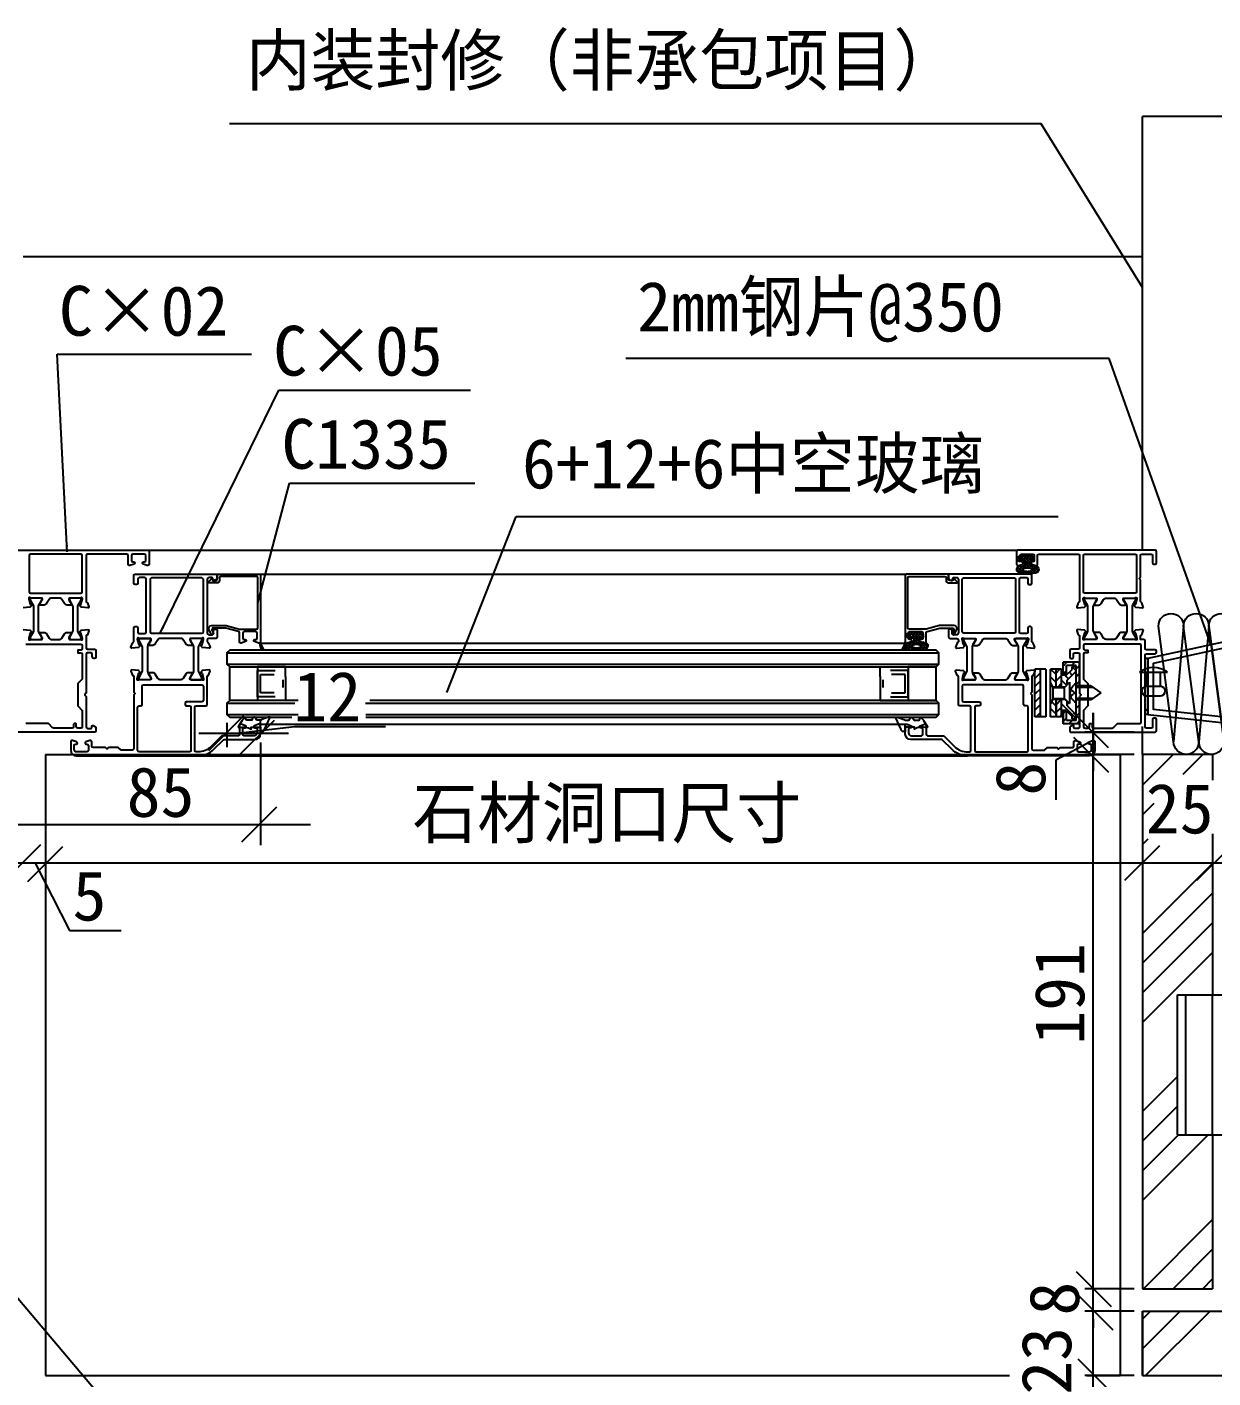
# Model space of a CAD drawing. Header units: metres. Extents: x -1813 to 2885, y 396 to 2003.
# Drawn here: x 1222.6 to 1646.4, y 665.5 to 1148.4 of the extents above; entities that cross this region are included whole.
import ezdxf

# ---------------------------------------------------------------- set-up
doc = ezdxf.new("R2010")
doc.units = ezdxf.units.M
for name, color, linetype in [('bz', 1, 'Continuous'), ('PJ', 4, 'Continuous'), ('user', 7, 'Continuous'), ('WARM', 51, 'Continuous'), ('wz', 2, 'Continuous'), ('xc', 3, 'Continuous'), ('XX', 6, 'Continuous'), ('YY', 4, 'Continuous'), ('ZX', 1, 'Continuous')]:
    doc.layers.add(name, color=color, linetype=linetype)
doc.dimstyles.get("Standard").update_dxf_attribs({"dimtxt": 2.5, "dimasz": 2.5, "dimexe": 1.25, "dimexo": 0.625, "dimtad": 1, "dimcen": 2.5, "dimazin": 3, "dimtfac": 1, "dimtmove": 0, "dimatfit": 3})

# ---------------------------------------------------------------- blocks, each defined once
blk = doc.blocks.new('A$C49D450B1')
at = {"layer": 'WARM'}
for points in [[(18, 45.88), (23.43, 4.45, -1), (14.43, 4.54, -1), (5.43, 4.45), (0, 45.88, -1), (9, 45.88, -1), (18, 45.88), (14.43, 4.54), (9, 45.88), (5.43, 4.45)], [(36, 45.88), (41.42, 4.45, -1), (32.42, 4.54, -1), (23.43, 4.45), (18, 45.88, -1), (27, 45.88, -1), (36, 45.88), (32.42, 4.54), (27, 45.88), (23.43, 4.45)]]:
    blk.add_lwpolyline(points, format="xyb", dxfattribs=at)
blk = doc.blocks.new('12JL')
at = {"layer": 'PJ'}
for p, q in [((-16, 11), (-16, 19.5)), ((-16, 19.5), (-10.1, 19.5)), ((-10.1, 14.8), (-10.1, 19.5)), ((-14.8, -1.3), (-14.8, 18.3)), ((-14.8, 18.3), (-11.3, 18.3)), ((-14.8, 17.8), (-13.3, 17.8)), ((-11.6, 13.09), (-14.8, 16.29)), ((-13.3, 16.91), (-13.3, 17.8)), ((-11.19, 14.8), (-13.3, 16.91)), ((-11.3, 15.3), (-11.3, 18.3)), ((-11.3, 15.3), (-10.1, 15.3)), ((-11.19, 14.8), (-9.6, 14.8)), ((-9.6, 17), (-5.6, 17)), ((-9.6, 10.5), (-9.6, 17)), ((-7.6, 10.5), (-7.6, 17)), ((-5.6, 0), (-5.6, 17)), ((-4, 17), (-4, 0)), ((-4, 17), (0, 17)), ((-2, 0), (-2, 17)), ((0, 0), (0, 17)), ((-19.99, 11), (-23.55, 8.5)), ((-20.7, 10.5), (-14.8, 10.5)), ((-19.99, 11), (-14.8, 11)), ((-12.89, 9.67), (-13.88, 8.89)), ((-12.43, 12.33), (-12.43, 4.67)), ((-10.6, 10.5), (-12.43, 12.33)), ((-11.6, 11.5), (-11.6, 13.09)), ((-6.48, 10.7), (-10.8, 10.7)), ((-10.6, 6.5), (-10.6, 10.5)), ((-6.6, 10.5), (-10.6, 10.5)), ((-6.6, 10.5), (-5.6, 12.23)), ((-6.6, 6.5), (-6.6, 10.5)), ((-23.55, 8.5), (-19.99, 6)), ((-20.7, 6.5), (-14.8, 6.5)), ((-19.99, 6), (-14.8, 6)), ((-16, -2.5), (-16, 6)), ((-12.89, 7.33), (-13.88, 8.11)), ((-10.6, 6.5), (-12.43, 4.67)), ((-11.6, 3.91), (-11.6, 5.5)), ((-11.6, 5.5), (-11.6, 3.91)), ((-6.48, 6.3), (-10.8, 6.3)), ((-6.6, 6.5), (-10.6, 6.5)), ((-9.6, 0), (-9.6, 6.5)), ((-7.6, 6.5), (-7.6, 0)), ((-7.6, 0), (-7.6, 6.5)), ((-6.6, 6.5), (-5.6, 4.77)), ((-11.6, 3.91), (-14.8, 0.71)), ((-11.6, 3.91), (-14.8, 0.71)), ((-11.19, 2.2), (-13.3, 0.09)), ((-13.3, -0.8), (-13.3, 0.09)), ((-11.3, 1.7), (-10.1, 1.7)), ((-11.3, -1.3), (-11.3, 1.7)), ((-11.19, 2.2), (-9.6, 2.2)), ((-10.1, -2.5), (-10.1, 2.2)), ((-10.1, 2.2), (-10.1, -2.5)), ((-9.6, 0), (-5.6, 0)), ((-4, 0), (0, 0)), ((-16, -2.5), (-10.1, -2.5)), ((-14.8, -0.8), (-13.3, -0.8)), ((-14.8, -1.3), (-11.3, -1.3))]:
    blk.add_line(p, q, dxfattribs=at)
at = {"layer": 'PJ', "color": 0}
for p, q in [((-13.12, 18.3), (-14.32, 19.5)), ((-10.1, 18.11), (-11.49, 19.5)), ((-14.8, 17.15), (-16, 18.35)), ((-14.8, 14.32), (-16, 15.52)), ((-14.8, 16.35), (-13.35, 17.8)), ((-13.41, 14.91), (-12.35, 15.97)), ((-12, 13.49), (-10.69, 14.8)), ((-10.12, 15.3), (-11.3, 16.48)), ((-7.6, 12.78), (-9.6, 14.78)), ((-7.6, 15.61), (-8.99, 17)), ((-7.6, 15.06), (-5.66, 17)), ((0, 13.67), (-2, 15.67)), ((0, 16.5), (-0.5, 17)), ((-14.8, 11.5), (-16, 12.7)), ((-11.38, 11.28), (-9.6, 13.06)), ((-8.35, 10.7), (-9.6, 11.95)), ((-7.6, 12.24), (-5.6, 14.24)), ((0, 10.84), (-2, 12.84)), ((-0.49, 8.5), (-2, 10.01)), ((-11.6, 5.41), (-10.71, 6.3)), ((-7.6, 4.3), (-9.6, 6.3)), ((-7.6, 3.75), (-5.96, 5.39)), ((0, 5.18), (-2, 7.18)), ((0, 8.01), (-0.49, 8.5)), ((-14.8, 3.01), (-16, 4.21)), ((-14.8, 0.18), (-16, 1.38)), ((-14.8, -0.62), (-9.6, 4.58)), ((-10.1, 1.14), (-10.66, 1.7)), ((-7.6, 1.47), (-9.6, 3.47)), ((-8.96, 0), (-9.6, 0.64)), ((-7.6, 0.92), (-5.6, 2.92)), ((-5.69, 0), (-5.6, 0.09)), ((0, 2.35), (-2, 4.35)), ((-0.48, 0), (-2, 1.52)), ((-14.95, -2.5), (-16, -1.45)), ((-12.12, -2.5), (-13.32, -1.3)), ((-10.1, -1.69), (-11.3, -0.49))]:
    blk.add_line(p, q, dxfattribs=at)
at = {"layer": 'PJ'}
for centre, radius, start, end in [((-16.62, 8.48), 3.92, 297.69, 62.31), ((-13.57, 8.5), 0.5, 127.98, 232.02)]:
    blk.add_arc(centre, radius, start, end, dxfattribs=at)
blk = doc.blocks.new('A$C709E0569')
at = {"layer": 'PJ'}
for p, q in [((0.01, 4.34), (2.74, 7.08)), ((0.08, 5.43), (2.27, 7.62)), ((0.1, 5.65), (0.92, 4.83)), ((0.22, 6.6), (1.46, 7.84)), ((0.22, 6.55), (1.33, 5.44)), ((0.48, 7.3), (2.98, 4.81)), ((1.06, 7.75), (2.83, 5.98)), ((1.84, 5.16), (2.83, 6.15)), ((2.1, 4.4), (2.9, 5.2)), ((2.11, 7.71), (2.74, 7.08)), ((3.54, 2.79), (6.19, 5.44)), ((4.49, 4.76), (5.91, 6.18)), ((4.5, 5.79), (4.95, 6.24)), ((4.5, 4.83), (4.5, 5.97)), ((4.5, 5.32), (6.19, 3.63)), ((4.65, 6.19), (6.19, 4.65)), ((4.8, 6.24), (5.77, 6.24)), ((5.62, 6.24), (6.19, 5.67)), ((6.19, 5.68), (6.19, 0.73)), ((0, 3.71), (0.87, 2.84)), ((0.01, 3.33), (0.78, 4.1)), ((0.02, 4.71), (0.77, 3.96)), ((0.05, 2.65), (2.44, 0.26)), ((0.07, 2.37), (0.82, 3.12)), ((0.19, 1.47), (1.07, 2.35)), ((0.19, 1.49), (1.68, 0)), ((0.41, 0.67), (4.28, 4.55)), ((0.93, 0.18), (2.9, 2.15)), ((1.63, 2.09), (2.81, 0.9)), ((1.78, 0.01), (2.83, 1.06)), ((2.01, 2.72), (2.86, 1.87)), ((2.02, 4.75), (3.98, 2.79)), ((2.13, 3.41), (3.26, 4.55)), ((2.14, 3.61), (3.07, 2.68)), ((3.23, 4.55), (6.19, 1.59)), ((4.28, 4.55), (3.26, 4.55)), ((4.2, 2.79), (3.27, 2.79)), ((4.26, 4.55), (6.19, 2.61)), ((4.43, 2.66), (6.19, 4.42)), ((4.5, 1.71), (6.19, 3.4)), ((4.5, 0.66), (4.5, 2.48)), ((4.5, 0.69), (6.19, 2.38)), ((4.5, 2.26), (6.16, 0.61)), ((4.5, 1.25), (5.35, 0.4)), ((5.86, 0.4), (4.74, 0.4)), ((5.23, 0.4), (6.19, 1.37))]:
    blk.add_line(p, q, dxfattribs=at)
for centre, radius, start, end in [((15.36, 3.89), 15.36, 170.23, 191.2), ((1.54, 6.52), 1.32, 1.44, 180.82), ((3.26, 4.05), 2.47, 158.15, 170.57), ((2.14, 4.5), 1.26, 135.93, 158.15), ((1.46, 5.16), 0.31, 90, 135.93), ((1.46, 5.16), 0.31, 44.07, 90), ((0.77, 4.5), 1.26, 21.85, 44.07), ((-0.34, 4.05), 2.47, 9.43, 21.85), ((7.31, 5.96), 4.49, 172.51, 195.78), ((4.8, 5.94), 0.3, 90, 186.39), ((5.62, 5.68), 0.57, 359.88, 75.2), ((1.62, 1.42), 1.42, 201.1, 312.36), ((5.04, 3.75), 4.27, 170.57, 180), ((5.04, 3.75), 4.27, 180, 189.43), ((3.26, 3.46), 2.47, 189.43, 201.85), ((2.14, 3.01), 1.26, 201.85, 224.07), ((1.46, 2.35), 0.31, 224.07, 270), ((1.46, 2.35), 0.31, 270, 315.93), ((0.77, 3.01), 1.26, 315.93, 338.15), ((-0.34, 3.46), 2.47, 338.15, 350.57), ((-2.12, 3.75), 4.27, 0, 9.43), ((-2.12, 3.75), 4.27, 350.57, 360), ((1.56, 1.15), 1.27, 322.4, 5.32), ((7.51, 1.34), 4.68, 165.26, 182.81), ((3.34, 2.42), 0.37, 101.3, 162.84), ((3.32, 4.89), 0.35, 205.09, 278.43), ((4.16, 2.44), 0.35, 353.41, 82.99), ((4.21, 4.83), 0.29, 284.26, 359.53), ((4.77, 0.66), 0.26, 180.96, 276.23), ((5.84, 0.75), 0.35, 267.22, 3.2)]:
    blk.add_arc(centre, radius, start, end, dxfattribs=at)
blk = doc.blocks.new('_DIMX')
blk.add_lwpolyline([(-16.09, -9.19), (-3.58, 3.31)])

msp = doc.modelspace()

# ---------------------------------------------------------------- hatches: boundary and pattern name
at = {"layer": 'PJ'}
h = msp.add_hatch(dxfattribs=at)
h.set_pattern_fill('ANSI38', scale=5)
h.paths.add_polyline_path([(1622.13, 902.65), (1623.13, 902.65), (1623.13, 922.67), (1622.13, 922.67)])
h = msp.add_hatch(dxfattribs=at)
h.set_pattern_fill('AR-CONC', scale=10)
h.paths.add_polyline_path([(1613.23, 666.4), (1613.23, 888.4), (1229.23, 888.4), (1229.23, 666.4)])
at = {"layer": 'YY'}
h = msp.add_hatch(dxfattribs=at)
h.set_pattern_fill('ANSI33', scale=15)
h.paths.add_polyline_path([(1305.03, 919.68), (1295.03, 919.68), (1295.03, 907.68), (1305.03, 907.68)])
h = msp.add_hatch(dxfattribs=at)
h.set_pattern_fill('ANSI33', scale=15)
h.paths.add_polyline_path([(1537.43, 907.68), (1547.43, 907.68), (1547.43, 919.68), (1537.43, 919.68)])

# ---------------------------------------------------------------- linework, layer by layer
for p, q in [((1585.02, 1113.84), (1294.93, 1113.84)), ((1233.36, 1031.46), (1302.78, 1031.46)), ((1609.28, 1029.94), (1436.54, 1029.94)), ((1312.58, 1018.65), (1381.08, 1018.65)), ((1316.38, 985.34), (1382.61, 985.34)), ((1397.45, 973.49), (1591.06, 973.49)), ((1298.95, 896.13), (1318.23, 898.32)), ((1318.23, 898.32), (1350.66, 898.32)), ((1603.53, 893.4), (1590.2, 886.35)), ((1590.2, 886.35), (1590.2, 872.1)), ((1225.35, 849.78), (1237.81, 825.42)), ((1237.81, 825.42), (1256.24, 825.42))]:
    msp.add_line(p, q)
at = {"layer": 'bz'}
for p, q in [((1603.57, 700.4), (1603.57, 903.31)), ((1603.57, 903.31), (1603.57, 882.4)), ((1294.03, 899.68), (1294.03, 890.93)), ((1306.03, 897.68), (1306.03, 900.93)), ((1603.57, 899.4), (1603.57, 902.4)), ((1621.23, 888.4), (1621.23, 898.36)), ((1284.03, 895.93), (1316.03, 895.93)), ((1618.23, 896.4), (1600.57, 896.4)), ((1306.03, 892.68), (1306.03, 855.92)), ((1618.23, 888.4), (1600.57, 888.4)), ((1207.62, 863.37), (1323.9, 863.37)), ((1224.23, 863.37), (1227.23, 863.37)), ((1646.23, 857.17), (1646.23, 846.57)), ((1621.23, 853.2), (1621.23, 846.57)), ((1686.89, 849.57), (1166.68, 849.57)), ((1643.23, 849.57), (1624.23, 849.57)), ((1603.57, 657.57), (1603.57, 704.67)), ((1603.57, 700.4), (1603.57, 703.4)), ((1618.23, 697.4), (1600.57, 697.4)), ((1618.23, 689.4), (1600.57, 689.4)), ((1603.57, 686.4), (1603.57, 683.4)), ((1618.23, 666.4), (1600.57, 666.4))]:
    msp.add_line(p, q, dxfattribs=at)
at = {"layer": 'PJ'}
for p, q in [((1295.03, 907.68), (1295.03, 919.68)), ((1295.03, 919.68), (1305.03, 919.68)), ((1315.03, 919.68), (1305.03, 919.68)), ((1305.03, 919.68), (1305.03, 907.68)), ((1305.03, 918.35), (1311.29, 918.35)), ((1305.03, 909.01), (1305.03, 918.35)), ((1315.03, 916.28), (1315.03, 919.68)), ((1527.43, 919.68), (1537.43, 919.68)), ((1527.43, 916.28), (1527.43, 919.68)), ((1537.43, 918.35), (1531.17, 918.35)), ((1547.43, 919.68), (1537.43, 919.68)), ((1537.43, 919.68), (1537.43, 907.68)), ((1537.43, 909.01), (1537.43, 918.35)), ((1547.43, 907.68), (1547.43, 919.68)), ((1620.13, 917.74), (1630.13, 917.74)), ((1622.63, 912.74), (1622.63, 917.74)), ((1627.63, 912.74), (1627.63, 917.74)), ((1306.03, 910.35), (1306.03, 917.01)), ((1306.03, 917.01), (1310.9, 917.01)), ((1314.03, 915.06), (1314.03, 912.3)), ((1315.03, 916.28), (1315.03, 911.08)), ((1527.43, 916.28), (1527.43, 911.08)), ((1528.43, 915.06), (1528.43, 912.3)), ((1536.43, 917.01), (1531.56, 917.01)), ((1536.43, 910.35), (1536.43, 917.01)), ((1311.29, 909.01), (1305.03, 909.01)), ((1310.9, 910.35), (1306.03, 910.35)), ((1315.03, 911.08), (1315.03, 907.68)), ((1527.43, 911.08), (1527.43, 907.68)), ((1531.17, 909.01), (1537.43, 909.01)), ((1531.56, 910.35), (1536.43, 910.35)), ((1622.63, 912.74), (1627.63, 912.74)), ((1622.63, 909.34), (1627.63, 909.34)), ((1305.03, 907.68), (1295.03, 907.68)), ((1315.03, 907.68), (1305.03, 907.68)), ((1527.43, 907.68), (1537.43, 907.68)), ((1537.43, 907.68), (1547.43, 907.68)), ((1633.73, 752.4), (1633.73, 802.4)), ((1633.73, 802.4), (1703.73, 802.4)), ((1636.73, 752.4), (1636.73, 802.4)), ((1633.73, 752.4), (1703.73, 752.4))]:
    msp.add_line(p, q, dxfattribs=at)
for points in [[(1224.92, 932.66, -0.13), (1224.76, 932.06), (1223.72, 930.26), (1223.72, 929.9, 0.41), (1224.12, 929.5), (1225.82, 929.5), (1227.52, 929.5, 0.41), (1227.92, 929.9), (1227.92, 930.26), (1226.88, 932.06, -0.13), (1226.72, 932.66), (1226.72, 939.7), (1226.72, 941.14, -0.13), (1226.88, 941.74), (1227.92, 943.54), (1227.92, 943.9, 0.41), (1227.52, 944.3), (1225.82, 944.3), (1224.12, 944.3, 0.41), (1223.72, 943.9), (1223.72, 943.54), (1224.76, 941.74, -0.13), (1224.92, 941.14), (1224.92, 939.7)], [(1238.94, 932.66, -0.13), (1238.77, 932.06), (1237.74, 930.26), (1237.74, 929.9, 0.41), (1238.14, 929.5), (1239.84, 929.5), (1241.54, 929.5, 0.41), (1241.94, 929.9), (1241.94, 930.26), (1240.9, 932.06, -0.13), (1240.74, 932.66), (1240.74, 939.7), (1240.74, 941.14, -0.13), (1240.9, 941.74), (1241.94, 943.54), (1241.94, 943.9, 0.41), (1241.54, 944.3), (1239.84, 944.3), (1238.14, 944.3, 0.41), (1237.74, 943.9), (1237.74, 943.54), (1238.77, 941.74, -0.13), (1238.94, 941.14), (1238.94, 939.7)], [(1603.52, 932.66, 0.13), (1603.68, 932.06), (1604.72, 930.26), (1604.72, 929.9, -0.41), (1604.32, 929.5), (1602.62, 929.5), (1600.92, 929.5, -0.41), (1600.52, 929.9), (1600.52, 930.26), (1601.56, 932.06, 0.13), (1601.72, 932.66), (1601.72, 939.7), (1601.72, 941.14, 0.13), (1601.56, 941.74), (1600.52, 943.54), (1600.52, 943.9, -0.41), (1600.92, 944.3), (1602.62, 944.3), (1604.32, 944.3, -0.41), (1604.72, 943.9), (1604.72, 943.54), (1603.68, 941.74, 0.13), (1603.52, 941.14), (1603.52, 939.7)], [(1617.54, 932.66, 0.13), (1617.7, 932.06), (1618.74, 930.26), (1618.74, 929.9, -0.41), (1618.34, 929.5), (1616.64, 929.5), (1614.94, 929.5, -0.41), (1614.54, 929.9), (1614.54, 930.26), (1615.57, 932.06, 0.13), (1615.74, 932.66), (1615.74, 939.7), (1615.74, 941.14, 0.13), (1615.57, 941.74), (1614.54, 943.54), (1614.54, 943.9, -0.41), (1614.94, 944.3), (1616.64, 944.3), (1618.34, 944.3, -0.41), (1618.74, 943.9), (1618.74, 943.54), (1617.7, 941.74, 0.13), (1617.54, 941.14), (1617.54, 939.7)], [(1265.63, 918.24, 0.13), (1265.79, 917.64), (1266.83, 915.84), (1266.83, 915.48, -0.41), (1266.43, 915.08), (1264.73, 915.08), (1263.03, 915.08, -0.41), (1262.63, 915.48), (1262.63, 915.84), (1263.67, 917.64, 0.13), (1263.83, 918.24), (1263.83, 919.68), (1263.83, 926.72, 0.13), (1263.67, 927.32), (1262.63, 929.12), (1262.63, 929.48, -0.41), (1263.03, 929.88), (1264.73, 929.88), (1266.43, 929.88, -0.41), (1266.83, 929.48), (1266.83, 929.12), (1265.79, 927.32, 0.13), (1265.63, 926.72), (1265.63, 919.68)], [(1282.13, 918.24, -0.13), (1281.97, 917.64), (1280.93, 915.84), (1280.93, 915.48, 0.41), (1281.33, 915.08), (1283.03, 915.08), (1284.73, 915.08, 0.41), (1285.13, 915.48), (1285.13, 915.84), (1284.09, 917.64, -0.13), (1283.93, 918.24), (1283.93, 919.68), (1283.93, 926.72, -0.13), (1284.09, 927.32), (1285.13, 929.12), (1285.13, 929.48, 0.41), (1284.73, 929.88), (1283.03, 929.88), (1281.33, 929.88, 0.41), (1280.93, 929.48), (1280.93, 929.12), (1281.97, 927.32, -0.13), (1282.13, 926.72), (1282.13, 919.68)], [(1560.33, 918.24, 0.13), (1560.49, 917.64), (1561.53, 915.84), (1561.53, 915.48, -0.41), (1561.13, 915.08), (1559.43, 915.08), (1557.73, 915.08, -0.41), (1557.33, 915.48), (1557.33, 915.84), (1558.37, 917.64, 0.13), (1558.53, 918.24), (1558.53, 919.68), (1558.53, 926.72, 0.13), (1558.37, 927.32), (1557.33, 929.12), (1557.33, 929.48, -0.41), (1557.73, 929.88), (1559.43, 929.88), (1561.13, 929.88, -0.41), (1561.53, 929.48), (1561.53, 929.12), (1560.49, 927.32, 0.13), (1560.33, 926.72), (1560.33, 919.68)], [(1576.83, 918.24, -0.13), (1576.67, 917.64), (1575.63, 915.84), (1575.63, 915.48, 0.41), (1576.03, 915.08), (1577.73, 915.08), (1579.43, 915.08, 0.41), (1579.83, 915.48), (1579.83, 915.84), (1578.79, 917.64, -0.13), (1578.63, 918.24), (1578.63, 919.68), (1578.63, 926.72, -0.13), (1578.79, 927.32), (1579.83, 929.12), (1579.83, 929.48, 0.41), (1579.43, 929.88), (1577.73, 929.88), (1576.03, 929.88, 0.41), (1575.63, 929.48), (1575.63, 929.12), (1576.67, 927.32, -0.13), (1576.83, 926.72), (1576.83, 919.68)]]:
    msp.add_lwpolyline(points, format="xyb", close=True, dxfattribs=at)
for centre, radius, start, end in [((1625.13, 911.24), 8.2, 52.43, 127.57), ((1622.63, 911.04), 1.7, 90, 270), ((1627.63, 911.04), 1.7, 270, 90)]:
    msp.add_arc(centre, radius, start, end, dxfattribs=at)
at = {"layer": 'user'}
for p, q in [((1265.73, 961.4), (1576.73, 961.4)), ((1305.63, 952.88), (1536.83, 952.88)), ((1305.52, 928.18), (1536.92, 928.18)), ((1294.03, 924.68), (1548.43, 924.68)), ((1294.03, 920.68), (1548.43, 920.68)), ((1294.03, 906.68), (1318.27, 906.68)), ((1343.52, 906.68), (1548.43, 906.68)), ((1294.03, 902.68), (1319.49, 902.68)), ((1305.56, 899.18), (1536.96, 899.18)), ((1343.74, 902.68), (1548.43, 902.68)), ((1283.71, 887.88), (1558.74, 887.88))]:
    msp.add_line(p, q, dxfattribs=at)
for centre, radius, start, end in [((1308.39, 927.8), 2.62, 169.48, 233.9), ((1309, 928.14), 3.05, 174.23, 233.99), ((1310.92, 929.19), 4.92, 185.91, 225.5), ((1531.54, 929.19), 4.92, 314.5, 354.09), ((1533.45, 928.14), 3.05, 306.01, 5.77), ((1534.06, 927.8), 2.62, 306.1, 10.52)]:
    msp.add_arc(centre, radius, start, end, dxfattribs=at)
at = {"layer": 'xc'}
for p, q in [((1229.23, 888.4), (1229.23, 666.4)), ((1229.23, 888.4), (1613.23, 888.4)), ((1613.23, 888.4), (1613.23, 666.4)), ((1621.23, 888.4), (1621.23, 697.4)), ((1646.23, 888.4), (1621.23, 888.4)), ((1646.23, 888.4), (1646.23, 879.19)), ((1646.23, 859.96), (1646.23, 802.4)), ((1646.23, 752.4), (1646.23, 697.4)), ((1621.23, 697.4), (1646.23, 697.4)), ((1621.23, 689.4), (1651.23, 689.4)), ((1621.23, 689.4), (1621.23, 666.4)), ((1621.23, 666.4), (1621.23, 689.4)), ((1229.23, 666.4), (1573.74, 666.4)), ((1601.29, 666.4), (1613.23, 666.4)), ((1621.23, 666.4), (1871.23, 666.4))]:
    msp.add_line(p, q, dxfattribs=at)
for points in [[(1216.73, 961.4), (1265.73, 961.4, -0.41), (1266.23, 960.9), (1266.23, 956.4, -0.51), (1265.57, 955.93), (1264.1, 956.42, -0.85), (1264.23, 957.2), (1264.53, 957.2, 0.41), (1265.03, 957.7), (1265.03, 959.5, 0.41), (1264.53, 960), (1260.43, 960, 0.41), (1259.93, 959.5), (1259.93, 957.7, 0.41), (1260.43, 957.2), (1260.73, 957.2, -0.85), (1260.85, 956.42), (1259.39, 955.93, -0.51), (1258.73, 956.4), (1258.73, 959.5, 0.41), (1258.23, 960), (1244.23, 960, 0.41), (1243.73, 959.5), (1243.73, 943.1, 0.36), (1243.97, 942.81, -0.26), (1244.2, 942.62), (1244.71, 941.2, -0.55), (1244.4, 940.8), (1242.04, 941.01, -0.18), (1241.85, 941.1), (1241.49, 941.46, -0.72), (1241.66, 941.8, 0.38), (1241.88, 941.95), (1242.43, 944), (1242.43, 944.2, 0.84), (1241.84, 944.3), (1237.83, 944.3, 0.41), (1237.53, 944), (1237.53, 943.79, 0.14), (1237.57, 943.63), (1238.5, 942.11, -0.59), (1238.33, 941.8), (1236.9, 941.8, -0.26), (1236.05, 942.28), (1235.11, 943.82, 0.26), (1234.26, 944.3), (1231.4, 944.3, 0.26), (1230.54, 943.82), (1229.6, 942.28, -0.26), (1228.75, 941.8), (1227.32, 941.8, -0.59), (1227.15, 942.11), (1228.08, 943.63, 0.14), (1228.13, 943.79), (1228.13, 944, 0.41), (1227.83, 944.3), (1223.81, 944.3, 0.84), (1223.23, 944.2), (1223.23, 944), (1223.78, 941.95, 0.38), (1224, 941.8, -0.72), (1224.16, 941.46), (1223.8, 941.1, -0.18), (1223.61, 941.01), (1221.25, 940.8, -0.55)], [(1221.25, 933), (1223.61, 932.79, -0.18), (1223.8, 932.71), (1224.16, 932.34, -0.72), (1224, 932, 0.38), (1223.78, 931.86), (1223.23, 929.8), (1223.23, 929.6, 0.84), (1223.81, 929.5), (1227.83, 929.5, 0.41), (1228.13, 929.8), (1228.13, 930.02, 0.14), (1228.08, 930.17), (1227.15, 931.7, -0.59), (1227.32, 932), (1228.75, 932, -0.26), (1229.6, 931.52), (1230.54, 929.98, 0.26), (1231.4, 929.5), (1234.26, 929.5, 0.26), (1235.11, 929.98), (1236.05, 931.52, -0.26), (1236.9, 932), (1238.33, 932, -0.59), (1238.5, 931.7), (1237.57, 930.17, 0.14), (1237.53, 930.02), (1237.53, 929.8, 0.41), (1237.83, 929.5), (1241.84, 929.5, 0.84), (1242.43, 929.6), (1242.43, 929.8), (1241.88, 931.86, 0.38), (1241.66, 932, -0.72), (1241.49, 932.34), (1241.85, 932.71, -0.18), (1242.04, 932.79), (1244.4, 933, -0.55), (1244.71, 932.6), (1244.2, 931.19, -0.26), (1243.97, 931, 0.36), (1243.73, 930.7), (1243.73, 926.5, 0.41), (1244.23, 926), (1246.73, 926, -0.41), (1247.23, 925.5), (1247.23, 923.2, -0.41), (1246.73, 922.7), (1246.43, 922.7, -0.41), (1245.93, 923.2), (1245.93, 924.2, 0.41), (1245.43, 924.7), (1244.23, 924.7, 0.41), (1243.73, 924.2), (1243.73, 910.37, -0.2), (1243.67, 910.23), (1243.29, 909.84, 0.41), (1243.29, 909.56), (1243.67, 909.18, -0.2), (1243.73, 909.04), (1243.73, 898.2, 0.41), (1244.23, 897.7), (1245.43, 897.7, 0.41), (1245.73, 898), (1245.73, 898.4, -0.41), (1246.03, 898.7), (1246.23, 898.7, -0.13), (1246.48, 898.63), (1246.98, 898.35, -0.27), (1247.23, 897.91), (1247.23, 896.7, -0.41), (1246.93, 896.4), (1216.73, 896.4, -0.41)], [(1222.23, 927.8), (1241.83, 927.8, -0.41), (1242.33, 927.3), (1242.33, 926.2, -0.41), (1241.83, 925.7), (1240.93, 925.7, 0.41), (1240.73, 925.5), (1240.73, 924.9, 0.41), (1240.93, 924.7), (1241.83, 924.7, -0.41), (1242.33, 924.2), (1242.33, 915.3), (1240.73, 913.7), (1240.73, 905.7), (1242.33, 904.1), (1242.33, 898.3, -0.41), (1241.83, 897.8), (1240.73, 897.8, -0.41), (1240.23, 898.3), (1240.23, 899.2, 0.41), (1240.03, 899.4), (1239.43, 899.4, 0.41), (1239.23, 899.2), (1239.23, 898.3, -0.41), (1238.73, 897.8), (1232.03, 897.8, -0.2), (1231.68, 897.95), (1230.23, 899.4), (1222.23, 899.4, -0.41)]]:
    msp.add_lwpolyline(points, format="xyb", dxfattribs=at)
for points in [[(1577.93, 960), (1582.03, 960, -0.41), (1582.53, 959.5), (1582.53, 957.7, -0.41), (1582.03, 957.2), (1581.73, 957.2, 0.85), (1581.6, 956.42), (1583.07, 955.93, 0.51), (1583.73, 956.4), (1583.73, 959.5, -0.41), (1584.23, 960), (1598.23, 960, -0.41), (1598.73, 959.5), (1598.73, 943.1, -0.36), (1598.48, 942.81, 0.26), (1598.26, 942.62), (1597.74, 941.2, 0.55), (1598.05, 940.8), (1600.41, 941.01, 0.18), (1600.6, 941.1), (1600.96, 941.46, 0.72), (1600.8, 941.8, -0.38), (1600.58, 941.95), (1600.03, 944), (1600.03, 944.2, -0.84), (1600.61, 944.3), (1604.63, 944.3, -0.41), (1604.93, 944), (1604.93, 943.79, -0.14), (1604.88, 943.63), (1603.95, 942.11, 0.59), (1604.12, 941.8), (1605.55, 941.8, 0.26), (1606.4, 942.28), (1607.34, 943.82, -0.26), (1608.2, 944.3), (1611.06, 944.3, -0.26), (1611.91, 943.82), (1612.85, 942.28, 0.26), (1613.7, 941.8), (1615.13, 941.8, 0.59), (1615.3, 942.11), (1614.37, 943.63, -0.14), (1614.33, 943.79), (1614.33, 944, -0.41), (1614.63, 944.3), (1618.64, 944.3, -0.84), (1619.23, 944.2), (1619.23, 944), (1618.68, 941.95, -0.38), (1618.46, 941.8, 0.72), (1618.29, 941.46), (1618.65, 941.1, 0.18), (1618.84, 941.01), (1621.2, 940.8, 0.55), (1621.51, 941.2), (1621, 942.62, 0.26), (1620.77, 942.81, -0.36), (1620.53, 943.1), (1620.53, 950.64, 0.2), (1620.47, 950.78), (1620.09, 951.16, -0.41), (1620.09, 951.44), (1620.47, 951.83, 0.2), (1620.53, 951.97), (1620.53, 959.5, -0.41), (1621.03, 960), (1624.33, 960, -0.41), (1624.83, 959.5), (1624.83, 956.9, 0.41), (1625.33, 956.4), (1625.73, 956.4, 0.41), (1626.23, 956.9), (1626.23, 960.9, 0.41), (1625.73, 961.4), (1576.73, 961.4, 0.41), (1576.23, 960.9), (1576.23, 956.4, 0.51), (1576.89, 955.93), (1578.35, 956.42, 0.85), (1578.23, 957.2), (1577.93, 957.2, -0.41), (1577.43, 957.7), (1577.43, 959.5, -0.41)], [(1241.83, 946, 0.41), (1242.33, 946.5), (1242.33, 959.5, 0.41), (1241.83, 960), (1223.83, 960, 0.41), (1223.33, 959.5), (1223.33, 946.5, 0.41), (1223.83, 946)], [(1600.63, 946, -0.41), (1600.13, 946.5), (1600.13, 959.5, -0.41), (1600.63, 960), (1618.63, 960, -0.41), (1619.13, 959.5), (1619.13, 946.5, -0.41), (1618.63, 946)], [(1288.73, 931.18, 0.41), (1289.23, 931.68), (1289.23, 932.68, -0.41), (1289.73, 933.18), (1290.03, 933.18, -0.41), (1290.53, 932.68), (1290.53, 930.38, -0.41), (1290.03, 929.88), (1287.53, 929.88, 0.41), (1287.03, 929.38), (1287.03, 928.68, 0.36), (1287.27, 928.38, -0.26), (1287.5, 928.19), (1288.01, 926.78, -0.55), (1287.7, 926.38), (1285.34, 926.59, -0.18), (1285.15, 926.67), (1284.79, 927.04, -0.72), (1284.96, 927.38, 0.38), (1285.18, 927.52), (1285.73, 929.58), (1285.73, 929.78, 0.84), (1285.14, 929.88), (1281.13, 929.88, 0.41), (1280.83, 929.58), (1280.83, 929.36, 0.14), (1280.87, 929.21), (1281.8, 927.68, -0.59), (1281.63, 927.38), (1280.2, 927.38, -0.26), (1279.35, 927.86), (1278.41, 929.4, 0.26), (1277.56, 929.88), (1270.2, 929.88, 0.26), (1269.34, 929.4), (1268.4, 927.86, -0.26), (1267.55, 927.38), (1266.12, 927.38, -0.59), (1265.95, 927.68), (1266.88, 929.21, 0.14), (1266.93, 929.36), (1266.93, 929.58, 0.41), (1266.63, 929.88), (1262.61, 929.88, 0.84), (1262.03, 929.78), (1262.03, 929.58), (1262.58, 927.52, 0.38), (1262.8, 927.38, -0.72), (1262.96, 927.04), (1262.6, 926.67, -0.18), (1262.41, 926.59), (1260.05, 926.38, -0.55), (1259.74, 926.78), (1260.26, 928.19, -0.26), (1260.48, 928.38, 0.36), (1260.73, 928.68), (1260.73, 933.58, -0.41), (1261.23, 934.08), (1261.73, 934.08, -0.41), (1262.23, 933.58), (1262.23, 932.08, 0.41), (1262.73, 931.58), (1264.73, 931.58, 0.41), (1265.23, 932.08), (1265.23, 951.08, 0.41), (1264.73, 951.58), (1262.73, 951.58, 0.41), (1262.23, 951.08), (1262.23, 949.58, -0.41), (1261.73, 949.08), (1261.23, 949.08, -0.41), (1260.73, 949.58), (1260.73, 952.38, -0.41), (1261.23, 952.88), (1290.23, 952.88, -0.41), (1290.53, 952.58), (1290.53, 951.37, -0.27), (1290.28, 950.94), (1289.78, 950.65, -0.13), (1289.53, 950.58), (1289.33, 950.58, -0.41), (1289.03, 950.88), (1289.03, 951.28, 0.41), (1288.73, 951.58), (1287.53, 951.58, 0.41), (1287.03, 951.08), (1287.03, 931.68, 0.41), (1287.53, 931.18)], [(1266.63, 950.98), (1266.63, 932.18, 0.41), (1267.13, 931.68), (1285.13, 931.68, 0.41), (1285.63, 932.18), (1285.63, 950.98, 0.41), (1285.13, 951.48), (1267.13, 951.48, 0.41)], [(1287.38, 950.01), (1288.48, 951.21, -0.68), (1288.83, 951.08), (1288.83, 950.88, 0.41), (1289.13, 950.58), (1290.13, 950.58, 0.41), (1290.53, 950.98), (1290.53, 952.58, -0.41), (1290.83, 952.88), (1305.63, 952.88, -0.41), (1306.03, 952.48), (1306.03, 928.68, -0.51), (1305.37, 928.21), (1303.9, 928.7, -0.85), (1304.03, 929.48), (1304.33, 929.48, 0.41), (1304.83, 929.98), (1304.83, 931.78, 0.41), (1304.33, 932.28), (1300.23, 932.28, 0.41), (1299.73, 931.78), (1299.73, 929.98, 0.41), (1300.23, 929.48), (1300.53, 929.48, -0.85), (1300.65, 928.7), (1299.19, 928.21, -0.51), (1298.53, 928.68), (1298.53, 931.86, 0.34), (1298.16, 932.35), (1293.67, 933.55, 0.07), (1293.54, 933.57), (1289.15, 933.57, 0.55), (1288.7, 932.86), (1289.18, 931.82, -0.34), (1289.07, 931.28), (1289.07, 931.28, -0.49), (1288.37, 931.44), (1287.62, 933.04, -0.55), (1288.53, 934.47), (1293.66, 934.47, -0.07), (1293.78, 934.45), (1298.53, 933.18), (1304.63, 933.18, 0.41), (1305.13, 933.68), (1305.13, 951.58, 0.41), (1304.73, 951.98), (1291.83, 951.98, 0.41), (1291.43, 951.58), (1291.43, 950.68, -0.41), (1290.43, 949.68), (1287.53, 949.68, -0.65)], [(1555.07, 950.01), (1553.97, 951.21, 0.68), (1553.63, 951.08), (1553.63, 950.88, -0.41), (1553.33, 950.58), (1552.33, 950.58, -0.41), (1551.93, 950.98), (1551.93, 952.58, 0.41), (1551.63, 952.88), (1536.83, 952.88, 0.41), (1536.43, 952.48), (1536.43, 928.68, 0.51), (1537.09, 928.21), (1538.55, 928.7, 0.85), (1538.43, 929.48), (1538.13, 929.48, -0.41), (1537.63, 929.98), (1537.63, 931.78, -0.41), (1538.13, 932.28), (1542.23, 932.28, -0.41), (1542.73, 931.78), (1542.73, 929.98, -0.41), (1542.23, 929.48), (1541.93, 929.48, 0.85), (1541.8, 928.7), (1543.27, 928.21, 0.51), (1543.93, 928.68), (1543.93, 931.86, -0.34), (1544.3, 932.35), (1548.79, 933.55, -0.07), (1548.92, 933.57), (1553.3, 933.57, -0.55), (1553.75, 932.86), (1553.27, 931.82, 0.34), (1553.39, 931.28), (1553.39, 931.28, 0.49), (1554.08, 931.44), (1554.83, 933.04, 0.55), (1553.93, 934.47), (1548.8, 934.47, 0.07), (1548.67, 934.45), (1543.93, 933.18), (1537.83, 933.18, -0.41), (1537.33, 933.68), (1537.33, 951.58, -0.41), (1537.73, 951.98), (1550.63, 951.98, -0.41), (1551.03, 951.58), (1551.03, 950.68, 0.41), (1552.03, 949.68), (1554.93, 949.68, 0.65)], [(1553.73, 931.18, -0.41), (1553.23, 931.68), (1553.23, 932.68, 0.41), (1552.73, 933.18), (1552.43, 933.18, 0.41), (1551.93, 932.68), (1551.93, 930.38, 0.41), (1552.43, 929.88), (1554.93, 929.88, -0.41), (1555.43, 929.38), (1555.43, 928.68, -0.36), (1555.18, 928.38, 0.26), (1554.96, 928.19), (1554.44, 926.78, 0.55), (1554.75, 926.38), (1557.11, 926.59, 0.18), (1557.3, 926.67), (1557.66, 927.04, 0.72), (1557.5, 927.38, -0.38), (1557.28, 927.52), (1556.73, 929.58), (1556.73, 929.78, -0.84), (1557.31, 929.88), (1561.33, 929.88, -0.41), (1561.63, 929.58), (1561.63, 929.36, -0.14), (1561.58, 929.21), (1560.65, 927.68, 0.59), (1560.82, 927.38), (1562.25, 927.38, 0.26), (1563.1, 927.86), (1564.04, 929.4, -0.26), (1564.9, 929.88), (1572.26, 929.88, -0.26), (1573.11, 929.4), (1574.05, 927.86, 0.26), (1574.9, 927.38), (1576.33, 927.38, 0.59), (1576.5, 927.68), (1575.57, 929.21, -0.14), (1575.53, 929.36), (1575.53, 929.58, -0.41), (1575.83, 929.88), (1579.84, 929.88, -0.84), (1580.43, 929.78), (1580.43, 929.58), (1579.88, 927.52, -0.38), (1579.66, 927.38, 0.72), (1579.49, 927.04), (1579.85, 926.67, 0.18), (1580.04, 926.59), (1582.4, 926.38, 0.55), (1582.71, 926.78), (1582.2, 928.19, 0.26), (1581.97, 928.38, -0.36), (1581.73, 928.68), (1581.73, 933.58, 0.41), (1581.23, 934.08), (1580.73, 934.08, 0.41), (1580.23, 933.58), (1580.23, 932.08, -0.41), (1579.73, 931.58), (1577.73, 931.58, -0.41), (1577.23, 932.08), (1577.23, 951.08, -0.41), (1577.73, 951.58), (1579.73, 951.58, -0.41), (1580.23, 951.08), (1580.23, 949.58, 0.41), (1580.73, 949.08), (1581.23, 949.08, 0.41), (1581.73, 949.58), (1581.73, 952.38, 0.41), (1581.23, 952.88), (1552.23, 952.88, 0.41), (1551.93, 952.58), (1551.93, 951.37, 0.27), (1552.18, 950.94), (1552.68, 950.65, 0.13), (1552.93, 950.58), (1553.13, 950.58, 0.41), (1553.43, 950.88), (1553.43, 951.28, -0.41), (1553.73, 951.58), (1554.93, 951.58, -0.41), (1555.43, 951.08), (1555.43, 931.68, -0.41), (1554.93, 931.18)], [(1575.83, 950.98), (1575.83, 932.18, -0.41), (1575.33, 931.68), (1557.33, 931.68, -0.41), (1556.83, 932.18), (1556.83, 950.98, -0.41), (1557.33, 951.48), (1575.33, 951.48, -0.41)], [(1596.23, 898.7, 0.13), (1595.98, 898.63), (1595.48, 898.35, 0.27), (1595.23, 897.91), (1595.23, 896.7, 0.41), (1595.53, 896.4), (1625.73, 896.4, 0.41), (1626.23, 896.9), (1626.23, 900.9, 0.41), (1625.73, 901.4), (1625.33, 901.4, 0.41), (1624.83, 900.9), (1624.83, 898.3, -0.41), (1624.33, 897.8), (1622.63, 897.8, -0.41), (1622.13, 898.3), (1622.13, 909.04, 0.2), (1622.07, 909.18), (1621.69, 909.56, -0.41), (1621.69, 909.84), (1622.07, 910.23, 0.2), (1622.13, 910.37), (1622.13, 923.9, -0.41), (1622.63, 924.4), (1625.73, 924.4, 0.41), (1626.23, 924.9), (1626.23, 925.3, 0.41), (1625.73, 925.8), (1622.63, 925.8, -0.41), (1622.13, 926.3), (1622.13, 929, 0.41), (1621.63, 929.5), (1620.53, 929.5), (1620.53, 930.7, -0.36), (1620.77, 931, 0.26), (1621, 931.19), (1621.51, 932.6, 0.55), (1621.2, 933), (1618.84, 932.79, 0.18), (1618.65, 932.71), (1618.29, 932.34, 0.72), (1618.46, 932, -0.38), (1618.68, 931.86), (1619.23, 929.8), (1619.23, 929.6, -0.84), (1618.64, 929.5), (1614.63, 929.5, -0.41), (1614.33, 929.8), (1614.33, 930.02, -0.14), (1614.37, 930.17), (1615.3, 931.7, 0.59), (1615.13, 932), (1613.7, 932, 0.26), (1612.85, 931.52), (1611.91, 929.98, -0.26), (1611.06, 929.5), (1608.2, 929.5, -0.26), (1607.34, 929.98), (1606.4, 931.52, 0.26), (1605.55, 932), (1604.12, 932, 0.59), (1603.95, 931.7), (1604.88, 930.17, -0.14), (1604.93, 930.02), (1604.93, 929.8, -0.41), (1604.63, 929.5), (1600.61, 929.5, -0.84), (1600.03, 929.6), (1600.03, 929.8), (1600.58, 931.86, -0.38), (1600.8, 932, 0.72), (1600.96, 932.34), (1600.6, 932.71, 0.18), (1600.41, 932.79), (1598.05, 933, 0.55), (1597.74, 932.6), (1598.26, 931.19, 0.26), (1598.48, 931, -0.36), (1598.73, 930.7), (1598.73, 926.5, -0.41), (1598.23, 926), (1595.73, 926, 0.41), (1595.23, 925.5), (1595.23, 923.2, 0.41), (1595.73, 922.7), (1596.03, 922.7, 0.41), (1596.53, 923.2), (1596.53, 924.2, -0.41), (1597.03, 924.7), (1598.23, 924.7, -0.41), (1598.73, 924.2), (1598.73, 910.37, 0.2), (1598.79, 910.23), (1599.17, 909.84, -0.41), (1599.17, 909.56), (1598.79, 909.18, 0.2), (1598.73, 909.04), (1598.73, 898.2, -0.41), (1598.23, 897.7), (1597.03, 897.7, -0.41), (1596.73, 898), (1596.73, 898.4, 0.41), (1596.43, 898.7)], [(1601.73, 924.9, -0.41), (1601.53, 924.7), (1600.63, 924.7, 0.41), (1600.13, 924.2), (1600.13, 915.3), (1601.73, 913.7), (1601.73, 905.7), (1600.13, 904.1), (1600.13, 898.3, 0.41), (1600.63, 897.8), (1601.73, 897.8, 0.41), (1602.23, 898.3), (1602.23, 899.2, -0.41), (1602.43, 899.4), (1603.03, 899.4, -0.41), (1603.23, 899.2), (1603.23, 898.3, 0.41), (1603.73, 897.8), (1610.42, 897.8, 0.2), (1610.77, 897.95), (1612.23, 899.4), (1620.23, 899.4, 0.41), (1620.73, 899.9), (1620.73, 927.3, 0.41), (1620.23, 927.8), (1600.63, 927.8, 0.41), (1600.13, 927.3), (1600.13, 926.2, 0.41), (1600.63, 925.7), (1601.53, 925.7, -0.41), (1601.73, 925.5)], [(1244.03, 892.08, -0.41), (1244.53, 891.58), (1244.53, 889.78, -0.41), (1244.03, 889.28), (1240.43, 889.28, -0.41), (1239.43, 890.28), (1239.43, 891.58, -0.41), (1239.93, 892.08), (1240.23, 892.08, 0.85), (1240.35, 892.86), (1238.89, 893.35, 0.51), (1238.23, 892.88), (1238.23, 889.88, 0.41), (1240.23, 887.88), (1283.71, 887.88, 0.2), (1289.37, 890.22), (1292.68, 893.53, -0.2), (1293.03, 893.68), (1304.03, 893.68, 0.41), (1306.03, 895.68), (1306.03, 898.68, 0.51), (1305.37, 899.15), (1303.9, 898.66, 0.85), (1304.03, 897.88), (1304.33, 897.88, -0.41), (1304.83, 897.38), (1304.83, 896.08, -0.41), (1303.83, 895.08), (1300.23, 895.08, -0.41), (1299.73, 895.58), (1299.73, 897.38, -0.41), (1300.23, 897.88), (1300.53, 897.88, 0.85), (1300.65, 898.66), (1299.19, 899.15, 0.51), (1298.53, 898.68), (1298.53, 895.58, -0.41), (1298.03, 895.08), (1292.45, 895.08, 0.2), (1292.1, 894.93), (1288.38, 891.21, -0.2), (1283.71, 889.28), (1283.03, 889.28, -0.41), (1282.53, 889.78), (1282.53, 905.28, -0.41), (1283.03, 905.78), (1286.53, 905.78, 0.41), (1287.03, 906.28), (1287.03, 916.28, -0.36), (1287.27, 916.57, 0.26), (1287.5, 916.77), (1288.01, 918.18, 0.55), (1287.7, 918.58), (1285.34, 918.37, 0.18), (1285.15, 918.28), (1284.79, 917.92, 0.72), (1284.96, 917.58, -0.38), (1285.18, 917.43), (1285.73, 915.38), (1285.73, 915.18, -0.84), (1285.14, 915.08), (1281.13, 915.08, -0.41), (1280.83, 915.38), (1280.83, 915.6, -0.14), (1280.87, 915.75), (1281.8, 917.28, 0.59), (1281.63, 917.58), (1280.2, 917.58, 0.26), (1279.35, 917.1), (1278.41, 915.56, -0.26), (1277.56, 915.08), (1270.2, 915.08, -0.26), (1269.34, 915.56), (1268.4, 917.1, 0.26), (1267.55, 917.58), (1266.12, 917.58, 0.59), (1265.95, 917.28), (1266.88, 915.75, -0.14), (1266.93, 915.6), (1266.93, 915.38, -0.41), (1266.63, 915.08), (1262.61, 915.08, -0.84), (1262.03, 915.18), (1262.03, 915.38), (1262.58, 917.43, -0.38), (1262.8, 917.58, 0.72), (1262.96, 917.92), (1262.6, 918.28, 0.18), (1262.41, 918.37), (1260.05, 918.58, 0.55), (1259.74, 918.18), (1260.26, 916.77, 0.26), (1260.48, 916.57, -0.36), (1260.73, 916.28), (1260.73, 910.85, 0.2), (1260.79, 910.7), (1261.17, 910.32, -0.41), (1261.17, 910.04), (1260.79, 909.66, 0.2), (1260.73, 909.51), (1260.73, 890.38, -0.41), (1260.23, 889.88), (1256.43, 889.88, -0.2), (1256.08, 890.03), (1255.23, 890.88), (1251.89, 890.88, 0.2), (1251.75, 890.82), (1251.37, 890.44, -0.41), (1251.09, 890.44), (1250.7, 890.82, 0.2), (1250.56, 890.88), (1246.23, 890.88, -0.41), (1245.73, 891.38), (1245.73, 892.88, 0.51), (1245.07, 893.35), (1243.6, 892.86, 0.85), (1243.73, 892.08)], [(1598.43, 892.08, 0.41), (1597.93, 891.58), (1597.93, 889.78, 0.41), (1598.43, 889.28), (1602.03, 889.28, 0.41), (1603.03, 890.28), (1603.03, 891.58, 0.41), (1602.53, 892.08), (1602.23, 892.08, -0.85), (1602.1, 892.86), (1603.57, 893.35, -0.51), (1604.23, 892.88), (1604.23, 889.88, -0.41), (1602.23, 887.88), (1558.74, 887.88, -0.2), (1553.08, 890.22), (1549.77, 893.53, 0.2), (1549.42, 893.68), (1538.43, 893.68, -0.41), (1536.43, 895.68), (1536.43, 898.68, -0.51), (1537.09, 899.15), (1538.55, 898.66, -0.85), (1538.43, 897.88), (1538.13, 897.88, 0.41), (1537.63, 897.38), (1537.63, 896.08, 0.41), (1538.63, 895.08), (1542.23, 895.08, 0.41), (1542.73, 895.58), (1542.73, 897.38, 0.41), (1542.23, 897.88), (1541.93, 897.88, -0.85), (1541.8, 898.66), (1543.27, 899.15, -0.51), (1543.93, 898.68), (1543.93, 895.58, 0.41), (1544.43, 895.08), (1550, 895.08, -0.2), (1550.35, 894.93), (1554.07, 891.21, 0.2), (1558.74, 889.28), (1559.43, 889.28, 0.41), (1559.93, 889.78), (1559.93, 905.28, 0.41), (1559.43, 905.78), (1555.93, 905.78, -0.41), (1555.43, 906.28), (1555.43, 916.28, 0.36), (1555.18, 916.57, -0.26), (1554.96, 916.77), (1554.44, 918.18, -0.55), (1554.75, 918.58), (1557.11, 918.37, -0.18), (1557.3, 918.28), (1557.66, 917.92, -0.72), (1557.5, 917.58, 0.38), (1557.28, 917.43), (1556.73, 915.38), (1556.73, 915.18, 0.84), (1557.31, 915.08), (1561.33, 915.08, 0.41), (1561.63, 915.38), (1561.63, 915.6, 0.14), (1561.58, 915.75), (1560.65, 917.28, -0.59), (1560.82, 917.58), (1562.25, 917.58, -0.26), (1563.1, 917.1), (1564.04, 915.56, 0.26), (1564.9, 915.08), (1572.26, 915.08, 0.26), (1573.11, 915.56), (1574.05, 917.1, -0.26), (1574.9, 917.58), (1576.33, 917.58, -0.59), (1576.5, 917.28), (1575.57, 915.75, 0.14), (1575.53, 915.6), (1575.53, 915.38, 0.41), (1575.83, 915.08), (1579.84, 915.08, 0.84), (1580.43, 915.18), (1580.43, 915.38), (1579.88, 917.43, 0.38), (1579.66, 917.58, -0.72), (1579.49, 917.92), (1579.85, 918.28, -0.18), (1580.04, 918.37), (1582.4, 918.58, -0.55), (1582.71, 918.18), (1582.2, 916.77, -0.26), (1581.97, 916.57, 0.36), (1581.73, 916.28), (1581.73, 910.85, -0.2), (1581.67, 910.7), (1581.29, 910.32, 0.41), (1581.29, 910.04), (1581.67, 909.66, -0.2), (1581.73, 909.51), (1581.73, 890.38, 0.41), (1582.23, 889.88), (1586.02, 889.88, 0.2), (1586.37, 890.03), (1587.23, 890.88), (1590.56, 890.88, -0.2), (1590.7, 890.82), (1591.09, 890.44, 0.41), (1591.37, 890.44), (1591.75, 890.82, -0.2), (1591.89, 890.88), (1596.23, 890.88, 0.41), (1596.73, 891.38), (1596.73, 892.88, -0.51), (1597.39, 893.35), (1598.85, 892.86, -0.85), (1598.73, 892.08)], [(1285.13, 913.28, -0.41), (1285.63, 912.78), (1285.63, 907.68, -0.41), (1285.13, 907.18), (1279.63, 907.18, 0.41), (1279.13, 906.68), (1279.13, 906.28, 0.41), (1279.63, 905.78), (1280.63, 905.78, -0.41), (1281.13, 905.28), (1281.13, 889.78, -0.41), (1280.63, 889.28), (1262.63, 889.28, -0.41), (1262.13, 889.78), (1262.13, 905.28, -0.41), (1262.63, 905.78), (1263.23, 905.78, 0.41), (1263.73, 906.28), (1263.73, 912.78, -0.41), (1264.23, 913.28)], [(1557.33, 913.28, 0.41), (1556.83, 912.78), (1556.83, 907.68, 0.41), (1557.33, 907.18), (1562.83, 907.18, -0.41), (1563.33, 906.68), (1563.33, 906.28, -0.41), (1562.83, 905.78), (1561.83, 905.78, 0.41), (1561.33, 905.28), (1561.33, 889.78, 0.41), (1561.83, 889.28), (1579.83, 889.28, 0.41), (1580.33, 889.78), (1580.33, 905.28, 0.41), (1579.83, 905.78), (1579.23, 905.78, -0.41), (1578.73, 906.28), (1578.73, 912.78, 0.41), (1578.23, 913.28)]]:
    msp.add_lwpolyline(points, format="xyb", close=True, dxfattribs=at)
for points in [[(1671.23, 931.05), (1671.23, 952.67), (1669.23, 952.67), (1669.23, 932.67), (1623.13, 922.67), (1623.13, 902.65), (1669.23, 897.65), (1669.23, 872.65), (1671.23, 872.65), (1671.23, 899.45), (1625.13, 904.45), (1625.13, 921.05)], [(1295.03, 919.68), (1547.43, 919.68), (1548.43, 920.68), (1548.43, 924.68), (1547.43, 925.68), (1295.03, 925.68), (1294.03, 924.68), (1294.03, 920.68)]]:
    msp.add_lwpolyline(points, close=True, dxfattribs=at)
for points in [[(1319.49, 907.68), (1295.03, 907.68), (1294.03, 906.68), (1294.03, 902.68), (1295.03, 901.68), (1317.28, 901.68)], [(1343.74, 901.68), (1547.43, 901.68), (1548.43, 902.68), (1548.43, 906.68), (1547.43, 907.68), (1345.07, 907.68)]]:
    msp.add_lwpolyline(points, dxfattribs=at)
at = {"layer": 'XX'}
msp.add_line((1646.23, 752.4), (1646.23, 802.4), dxfattribs=at)
at = {"layer": 'YY'}
for p, q in [((1621.23, 961.41), (1621.23, 1116.4)), ((1871.23, 1116.4), (1621.23, 1116.4)), ((1221.23, 1066.4), (1621.23, 1066.4)), ((1623.13, 922.67), (1622.13, 922.67)), ((1622.13, 922.67), (1622.13, 902.65)), ((1623.13, 902.65), (1622.13, 902.65)), ((1621.23, 888.02), (1621.61, 888.4)), ((1621.23, 877.41), (1632.21, 888.4)), ((1635.8, 881.38), (1642.82, 888.4)), ((1621.23, 866.81), (1625.37, 870.95)), ((1621.23, 856.2), (1623.28, 858.26)), ((1621.23, 824.38), (1646.23, 849.38)), ((1621.23, 813.77), (1646.23, 838.77)), ((1621.23, 803.17), (1646.23, 828.17)), ((1621.23, 792.56), (1646.23, 817.56)), ((1621.23, 760.74), (1633.73, 773.24)), ((1621.23, 750.14), (1633.73, 762.64)), ((1621.23, 739.53), (1634.1, 752.4)), ((1621.23, 728.92), (1644.71, 752.4)), ((1621.53, 697.4), (1646.23, 722.1)), ((1632.13, 697.4), (1646.23, 711.5)), ((1642.74, 697.4), (1646.23, 700.89)), ((1621.23, 686.5), (1624.13, 689.4)), ((1621.23, 675.89), (1634.74, 689.4)), ((1622.35, 666.4), (1645.35, 689.4))]:
    msp.add_line(p, q, dxfattribs=at)
for points in [[(1300.21, 901.37), (1299.59, 900.72, -0.16), (1299.44, 900.52), (1298.21, 898.51, 0.24), (1298.11, 898.31), (1298.11, 898.15, 0.42), (1298.35, 897.91, -0.2), (1302.75, 897.37), (1302.75, 898.17), (1306.03, 898.17), (1306.03, 896.57), (1306.71, 896.57, 0.4), (1307.51, 897.32), (1309.55, 901.69), (1308.75, 901.69), (1306.48, 900.82, -0.19), (1305.92, 900.59), (1304.85, 900.59, -0.37), (1304.46, 900.94), (1304.14, 901.49, 0.37), (1303.9, 901.69), (1303.67, 901.69, 0.37), (1303.44, 901.49), (1303.12, 900.94, -0.37), (1302.72, 900.59), (1301.15, 900.59, -0.41), (1300.75, 900.99), (1300.75, 901.29, 0.41), (1300.51, 901.53), (1300.44, 901.53, 0.33)], [(1542.24, 901.37), (1542.87, 900.72, 0.16), (1543.01, 900.52), (1544.25, 898.51, -0.24), (1544.35, 898.31), (1544.35, 898.15, -0.42), (1544.1, 897.91, 0.2), (1539.71, 897.37), (1539.71, 898.17), (1536.43, 898.17), (1536.43, 896.57), (1535.75, 896.57, -0.4), (1534.95, 897.32), (1532.91, 901.69), (1533.71, 901.69), (1535.98, 900.82, 0.19), (1536.53, 900.59), (1537.6, 900.59, 0.37), (1538, 900.94), (1538.32, 901.49, -0.37), (1538.55, 901.69), (1538.78, 901.69, -0.37), (1539.02, 901.49), (1539.34, 900.94, 0.37), (1539.73, 900.59), (1541.31, 900.59, 0.41), (1541.71, 900.99), (1541.71, 901.29, -0.41), (1541.95, 901.53), (1542.01, 901.53, -0.33)]]:
    msp.add_lwpolyline(points, format="xyb", close=True, dxfattribs=at)
at = {"layer": 'ZX'}
msp.add_line((1625.13, 907.23), (1625.13, 920.81), dxfattribs=at)

# ---------------------------------------------------------------- block references
at = {"rotation": 270}
for p in [(1605.65, 887.23), (1605.71, 878.5), (1606.67, 687.49), (1607.34, 679.16), (1607.26, 656.25)]:
    msp.add_blockref('_DIMX', p, dxfattribs=at)
for p in [(1303.66, 899), (1314.66, 897.38), (1315.5, 866.34), (1231.16, 852.89), (1238.99, 852.11), (1631.01, 852.57), (1656.72, 852.57)]:
    msp.add_blockref('_DIMX', p)
at = {"layer": 'bz'}
msp.add_blockref('A$C49D450B1', (1626.92, 888.4), dxfattribs=at)
at = {"layer": 'xc', "xscale": -1}
msp.add_blockref('12JL', (1582.73, 901.86), dxfattribs=at)
at = {"layer": 'YY', "xscale": -1, "rotation": 270}
for p in [(1576.33, 952.94), (1536.71, 925.62)]:
    msp.add_blockref('A$C709E0569', p, dxfattribs=at)

# ---------------------------------------------------------------- texts
for s, p in [('内装封修（非承包项目）', (1300.86, 1127.63)), ('2mm钢片@350', (1440.66, 1039.59)), ('C×02', (1234.01, 1038.07)), ('C×05', (1310.6, 1023.8)), ('C1335', (1313.55, 990.51)), ('6+12+6中空玻璃', (1399.51, 983.46)), ('12', (1317.81, 900.18)), ('85', (1258.23, 866.07)), ('石材洞口尺寸', (1360.41, 858.56)), ('25', (1622.41, 860.15)), ('5', (1238.89, 829))]:
    msp.add_text(s, height=17.8).set_placement(p)
for s, p in [('8', (1586.46, 873.67)), ('191', (1600.44, 784.62)), ('8', (1598.55, 687.8)), ('23', (1595.75, 659.51))]:
    msp.add_text(s, height=17.8, rotation=90).set_placement(p)

# ---------------------------------------------------------------- leaders
at = {"layer": 'wz'}
for points in [[(1621.23, 1055.25), (1585.02, 1113.84)], [(1236.99, 960.77), (1233.36, 1031.46)], [(1645.68, 927.67), (1609.28, 1029.94)], [(1270.2, 931.68), (1312.58, 1018.65)], [(1305.13, 942.63), (1316.38, 985.34)], [(1372.62, 910.58), (1397.45, 973.49)], [(1207.11, 708.4), (1275.72, 627.34)]]:
    msp.add_leader(points, dimstyle='Standard', dxfattribs=at)

doc.saveas('drawing.dxf')
